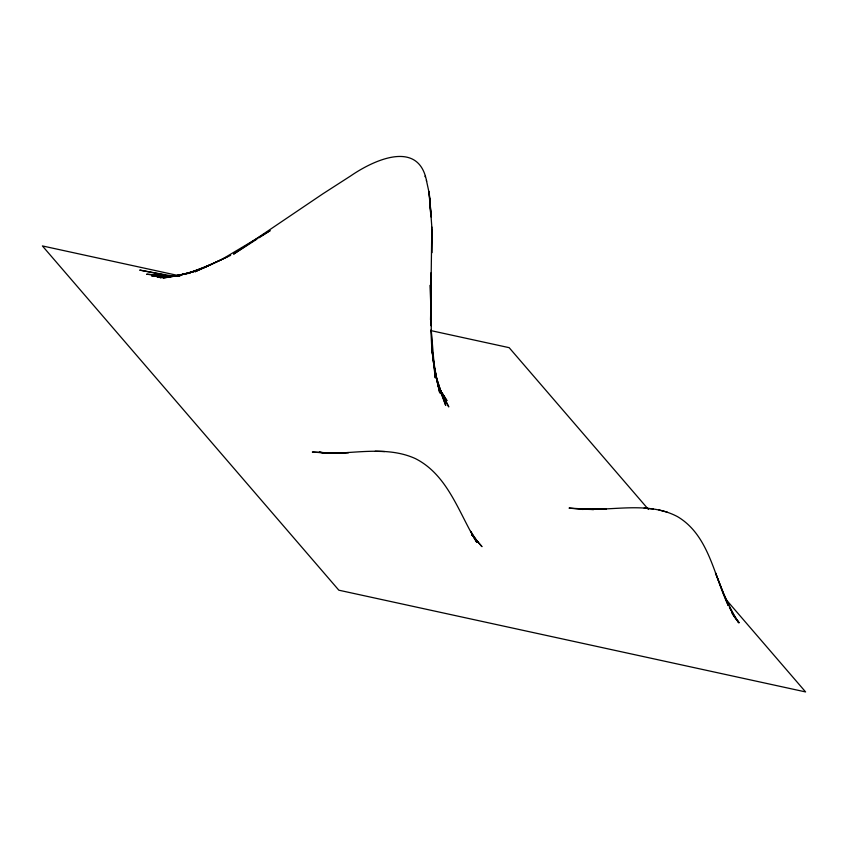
<?xml version="1.0" encoding="UTF-8"?>
<svg xmlns="http://www.w3.org/2000/svg" width="848" height="848" viewBox="0 0 848 848"><rect width="100%" height="100%" fill="white"/><g stroke="black" fill="none" stroke-linecap="round" stroke-linejoin="round"><path stroke-width="1.27" d="M429.735 198.241L431.823 227.031L430.572 319.823L431.303 272.537L431.166 325.621M431.812 229.744L431.685 252.969L431.823 227.031M256.87 239.178L233.603 254.124L322.706 193.927L350.733 175.886C373.82 159.965 418.88 139.136 426.639 181.355M259.085 237.758L270.162 230.635L221.105 259.848L195.019 271.784L230.635 255.375M227.052 256.997L204.389 267.555L187.853 273.533L212.7 263.781C197.001 271.074 180.147 275.907 162.943 277.996L180.857 274.996L193.916 271.572M177.455 275.568L189.867 272.971L174.116 276.024L160.049 277.688L177.455 275.568L193.779 271.572M174.116 276.024L157.209 277.264L173.639 276.236M177.433 276.003L179.956 275.844M348.602 452.62L336.359 453.171C362.52 452.101 390.589 447.32 415.35 458.577C447.998 475.05 458.853 513.157 476.724 542.296L470.661 531.314L477.615 542.126L471.923 534.834M348.539 452.588L324.084 453.097L335.797 453.256M179.935 275.78L151.75 276.035L164.809 276.543M384.685 451.549L375.208 451.263M337.101 453.267L312.35 452.058L324.975 452.927L319.272 452.122L325.208 453.214M729.46 607.38L734.813 617.439L723.302 593.006L715.489 572.898L728.358 605.737C713.942 575.506 708.748 535.056 677.446 516.602C651.593 502.896 620.747 509.213 592.996 509.266L606.299 508.927L580.732 509.15L593.632 509.531L569.029 508.09L583.074 509.468M172.706 276.013L146.63 274.211L162.042 276.056M644.141 508.09L653.267 509.001M172.133 275.982L139.729 270.099L165.243 275.112M167.787 275.611L170.342 276.119M178.928 275.695L42.4 245.931L338.84 590.197L805.6 691.926L725.559 598.974M430.975 330.625L509.16 347.669L648.487 509.468M667.281 512.128L658.885 509.945M474.53 538.141L481.993 546.653L472.103 535.014M472.029 534.929L478.314 542.296M734.145 616.379L739.138 622.761L731.909 613.136M733.276 615.044L738.714 622.792L729.524 607.359M441.903 393.366L446.991 400.638L439.699 389.751M439.656 389.698L445.306 398.189L439.593 389.508M439.55 389.476L444.458 396.97L439.381 389.158M440.653 391.235L442.762 394.564M441.331 392.953L448.772 406.913L438.342 385.999L445.719 405.471L435.469 375.229M438.342 385.999L444.352 398.465L438.734 386.465M438.628 386.359L442.847 395.687L437.769 384.324M424.975 176.183L425.304 176.946M434.579 371.456L442.084 395.624L437.059 381.441L433.752 364.237L432.024 351.061L437.059 381.441L439.73 392.953L433.752 364.237L431.632 344.956L431.229 330.826M426.417 180.401L429.289 193.609L431.282 217.173M431.187 329.533L435.236 377.848L431.632 344.956L430.307 285.076L431.113 325.611M429.841 200.086L428.961 191.489L430.636 212.901L429.841 200.086"/></g></svg>
